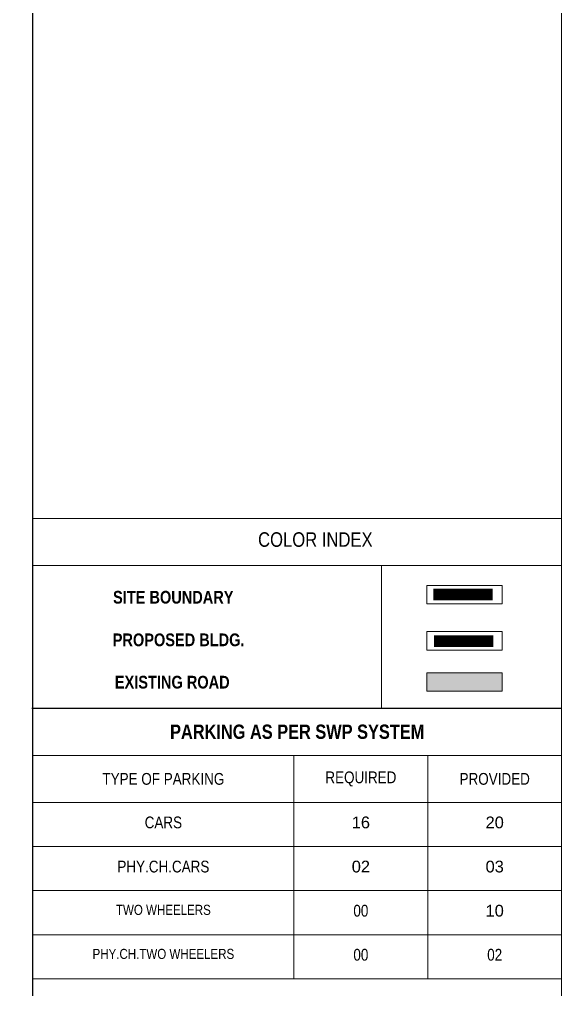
# Model space of a CAD drawing. Header units: metres. Extents: x -1560950 to -1560825, y 42726 to 42863.
# Drawn here: x -1560840.29 to -1560825.36, y 42822.35 to 42849.05 of the extents above; entities that cross this region are included whole.
import ezdxf

# ---------------------------------------------------------------- set-up
doc = ezdxf.new("R2010")
doc.units = ezdxf.units.M
doc.header["$LTSCALE"] = 750
doc.header["$MEASUREMENT"] = 0
doc.layers.get('0').update_dxf_attribs({"lineweight": 5})
doc.styles.add('145', font='swissc.ttf', dxfattribs={"height": 0.23})
doc.styles.add('civil tec', font='ARIALNB.TTF', dxfattribs={"height": 0.35})
doc.styles.add('CIVIL TEC- HARI', font='ARIALNB.TTF', dxfattribs={"height": 0.4})
doc.styles.get("Standard").update_dxf_attribs({"font": 'arial.ttf'})

# ---------------------------------------------------------------- blocks, each defined once
blk = doc.blocks.new('*T1107')
at = {"color": 0, "linetype": 'ByBlock', "lineweight": -2}
for p, q in [((0, 0), (14.56913203536533, 0)), ((0, 0), (0, -7.44981072153314)), ((14.56913203536533, 0), (14.56913203536533, -7.44981072153314)), ((0, -1.307458905430394), (14.56913203536533, -1.307458905430394)), ((7.195361106889322, -1.307458905430394), (7.195361106889322, -7.44981072153314)), ((10.88224657112733, -1.307458905430394), (10.88224657112733, -7.44981072153314)), ((0, -2.595508256796165), (14.56913203536533, -2.595508256796165)), ((0, -3.810462460518465), (14.56913203536533, -3.810462460518465)), ((0, -5.025416664240765), (14.56913203536533, -5.025416664240765)), ((0, -6.237613692886953), (14.56913203536533, -6.237613692886953)), ((0, -7.44981072153314), (14.56913203536533, -7.44981072153314))]:
    blk.add_line(p, q, dxfattribs=at)
at = {"color": 0}
for s, insert, char_height, width, attachment_point in [('{\\fSwis721 Cn BT|b1|i0|c0|p34;PARKING AS PER SWP SYSTEM}', (7.284566017799079, -0.6537294527151971), 0.3931449822636769, 13.7886236147765, 5), ('{\\fArial Narrow|b0|i0|c0|p34;CARS}', (3.597680553561077, -2.985762467134919), 0.3237664559818516, 6.414852686256367, 2), ('16', (9.03880383912474, -2.985762467134919), 0.3237664559818516, 2.906377043589532, 2), ('20', (12.72568930336274, -2.985762467134919), 0.3237664559818516, 2.906377043589532, 2), ('{\\fArial Narrow|b0|i0|c0|p34;PHY.CH.CARS}', (3.597680553561077, -4.200716670857219), 0.3237664559818516, 6.414852686256367, 2), ('02', (9.03880383912474, -4.200716670857219), 0.3237664559818516, 2.906377043589532, 2), ('03', (12.72568930336274, -4.200716670857219), 0.3237664559818516, 2.906377043589532, 2), ('{\\fArial Narrow|b0|i0|c0|p34;\\H0.85714x;TWO WHEELERS}', (3.597680553561077, -5.415670874579519), 0.3237664559818516, 6.414852686256367, 2), ('{\\fArial Narrow|b0|i0|c0|p34;00}', (9.03880383912474, -5.415670874579519), 0.3237664559818516, 2.906377043589532, 2), ('10', (12.72568930336274, -5.415670874579519), 0.3237664559818516, 2.906377043589532, 2), ('{\\fArial Narrow|b0|i0|c0|p34;\\H0.85714x;PHY.CH.TWO WHEELERS}', (3.597680553561077, -6.627867903225706), 0.3237664559818516, 6.414852686256367, 2), ('{\\fArial Narrow|b0|i0|c0|p34;00}', (9.03880383912474, -6.627867903225706), 0.3237664559818516, 2.906377043589532, 2), ('{\\fArial Narrow|b0|i0|c0|p34;02}', (12.72568930336274, -6.627867903225706), 0.3237664559818516, 2.906377043589532, 2)]:
    blk.add_mtext(s, dxfattribs=dict(at, insert=insert, char_height=char_height, width=width, attachment_point=attachment_point))
at = {"color": 0, "char_height": 0.3237664559818516, "attachment_point": 5, "style": 'civil tec'}
for s, insert, width in [('{\\fArial Narrow|b0|i0|c0|p34;TYPE OF PARKING}', (3.597680553561077, -1.95148358111328), 7.143754991708883), ('{\\fArial Narrow|b0|i0|c0|p34;REQUIRED}', (9.03880383912474, -1.95148358111328), 3.635279349042048), ('{\\fArial Narrow|b0|i0|c0|p34;PROVIDED}', (12.72568930336274, -1.95148358111328), 3.635279349042048)]:
    blk.add_mtext(s, dxfattribs=dict(at, insert=insert, width=width))

msp = doc.modelspace()

# ---------------------------------------------------------------- hatches: boundary and pattern name
at = {"ltscale": 0.1}
h = msp.add_hatch(color=51, dxfattribs=at)
h.dxf.hatch_style = 1
h.paths.add_polyline_path([(-1560826.995978507, 42831.07410325436), (-1560829.070664423, 42831.07410325436), (-1560829.070664423, 42830.56688888339), (-1560826.995978507, 42830.56688888339)])

# ---------------------------------------------------------------- linework, layer by layer
at = {"color": 7, "lineweight": -3}
for p, q in [((-1560839.924782051, 42771.27670968135), (-1560839.924782051, 42862.5288632779)), ((-1560839.948623417, 42830.10070618608), (-1560825.35591028, 42830.10070618608))]:
    msp.add_line(p, q, dxfattribs=at)
at = {"color": 0, "ltscale": 0.25}
for points in [[(-1560949.740001026, 42862.5288632779), (-1560825.35591028, 42862.5288632779), (-1560825.35591028, 42771.27670968135), (-1560949.740001026, 42771.27670968135)], [(-1560839.923749878, 42835.32075875626), (-1560825.357202716, 42835.32075875626), (-1560825.35591028, 42834.0217149924), (-1560839.922457442, 42834.0217149924)]]:
    msp.add_lwpolyline(points, close=True, dxfattribs=at)
msp.add_lwpolyline([(-1560825.35591028, 42834.0217149924), (-1560825.35591028, 42830.10070618608), (-1560830.31409052, 42830.10070618608), (-1560830.31409052, 42834.0217149924)], dxfattribs=at)
at = {"color": 0, "ltscale": 0.25, "elevation": -13467.17924184269}
for points in [[(-1560829.070664423, 42833.4780370411), (-1560826.995978507, 42833.4780370411), (-1560826.995978507, 42832.97082267012), (-1560829.070664423, 42832.97082267012)], [(-1560829.070664423, 42832.20421935562), (-1560826.995978507, 42832.20421935562), (-1560826.995978507, 42831.69700498465), (-1560829.070664423, 42831.69700498465)], [(-1560829.070664423, 42831.07410325436), (-1560826.995978507, 42831.07410325436), (-1560826.995978507, 42830.56688888339), (-1560829.070664423, 42830.56688888339)]]:
    msp.add_lwpolyline(points, close=True, dxfattribs=at)
at = {"color": 3, "ltscale": 0.2, "const_width": 0.3200735951973259, "elevation": -13467.33039795533}
msp.add_lwpolyline([(-1560828.890679449, 42833.22800935237), (-1560827.255165766, 42833.22800935237)], dxfattribs=at)
at = {"color": 1, "const_width": 0.3200735951973259, "elevation": -13467.33039795533}
msp.add_lwpolyline([(-1560828.872076778, 42831.94110586131), (-1560827.234243984, 42831.94110586131)], dxfattribs=at)

# ---------------------------------------------------------------- block references
msp.add_blockref('*T1107', (-1560839.925042315, 42830.10070618608))

# ---------------------------------------------------------------- texts
at = {"color": 0, "ltscale": 0.25, "style": 'CIVIL TEC- HARI'}
for s, p in [('SITE BOUNDARY ', (-1560837.713565809, 42832.97631673255, -13467.17924184269)), ('PROPOSED BLDG.', (-1560837.722807558, 42831.80310682228, -13467.17924184269)), ('EXISTING ROAD', (-1560837.664178011, 42830.63827445143, -13467.17924184269))]:
    msp.add_text(s, height=0.35, dxfattribs=at).set_placement(p)
at = {"color": 0, "ltscale": 0.25, "insert": (-1560833.718577648, 42834.93903826827, -0.0316777379485398), "char_height": 0.4, "width": 12.24644322752158, "attachment_point": 1, "style": '145'}
msp.add_mtext('COLOR INDEX', dxfattribs=at)

doc.saveas('drawing.dxf')
